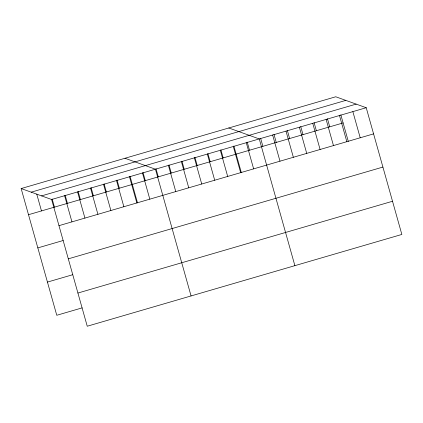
<?xml version="1.0" encoding="UTF-8"?>
<svg xmlns="http://www.w3.org/2000/svg" width="423" height="423" viewBox="0 0 423 423"><rect width="100%" height="100%" fill="white"/><g stroke="black" fill="none" stroke-linecap="round" stroke-linejoin="round"><path stroke-width="0.63" d="M21.15 188.552L335.756 96.772L366.228 107.722L401.85 234.448L87.244 326.228L51.622 199.497L21.15 188.552L56.772 315.278L82.11 307.886M31.207 192.164L345.813 100.388M41.565 195.886L356.171 104.111M51.622 199.497L366.228 107.722M28.505 214.71L343.106 122.929M58.977 225.66L373.583 133.88M37.832 247.899L63.17 240.507M68.304 258.844L382.91 167.069M47.445 282.088L72.777 274.701M77.917 293.039L392.523 201.263M228.79 127.979L259.262 138.924L294.884 265.655M124.97 158.265L155.442 169.211L191.064 295.941M352.856 111.624L360.211 137.782M340.832 114.834L348.293 141.367M339.489 115.521L346.839 141.679M327.46 118.736L329.739 126.831M326.117 119.423L333.467 145.581M314.093 122.638L316.367 130.733M312.745 123.326L320.1 149.483M300.721 126.535L302.995 134.63M299.373 127.223L306.728 153.38M287.349 130.437L289.628 138.533M286.006 131.125L293.356 157.282M273.977 134.34L276.256 142.435M272.634 135.027L279.984 161.184M260.61 138.236L262.884 146.337M247.238 142.139L249.512 150.234M246.286 142.71L253.636 168.872M233.866 146.041L241.327 172.573M233.306 146.495L240.661 172.658M220.891 149.827L223.164 157.922M220.33 150.281L227.685 176.444M207.91 153.612L210.189 161.708M207.355 154.067L214.704 180.23M194.934 157.398L197.208 165.493M194.374 157.853L201.729 184.016M181.959 161.184L184.232 169.279M181.398 161.639L188.748 187.801M168.978 164.97L171.257 173.065M168.423 165.425L175.772 191.587M156.002 168.756L158.276 176.851M143.022 172.542L145.301 180.637M142.466 172.996L149.816 199.159M130.046 176.328L137.507 202.86M129.486 176.782L136.841 202.945M117.071 180.113L119.344 188.209M116.51 180.568L123.865 206.731M104.09 183.899L106.369 191.994M103.535 184.354L110.884 210.517M91.114 187.685L93.388 195.78M90.554 188.14L97.909 214.302M78.139 191.471L80.412 199.566M77.578 191.926L84.928 218.088M65.158 195.257L67.437 203.352M64.603 195.712L71.952 221.874M52.182 199.043L54.456 207.138M36.753 194.109L41.48 210.924"/></g></svg>
